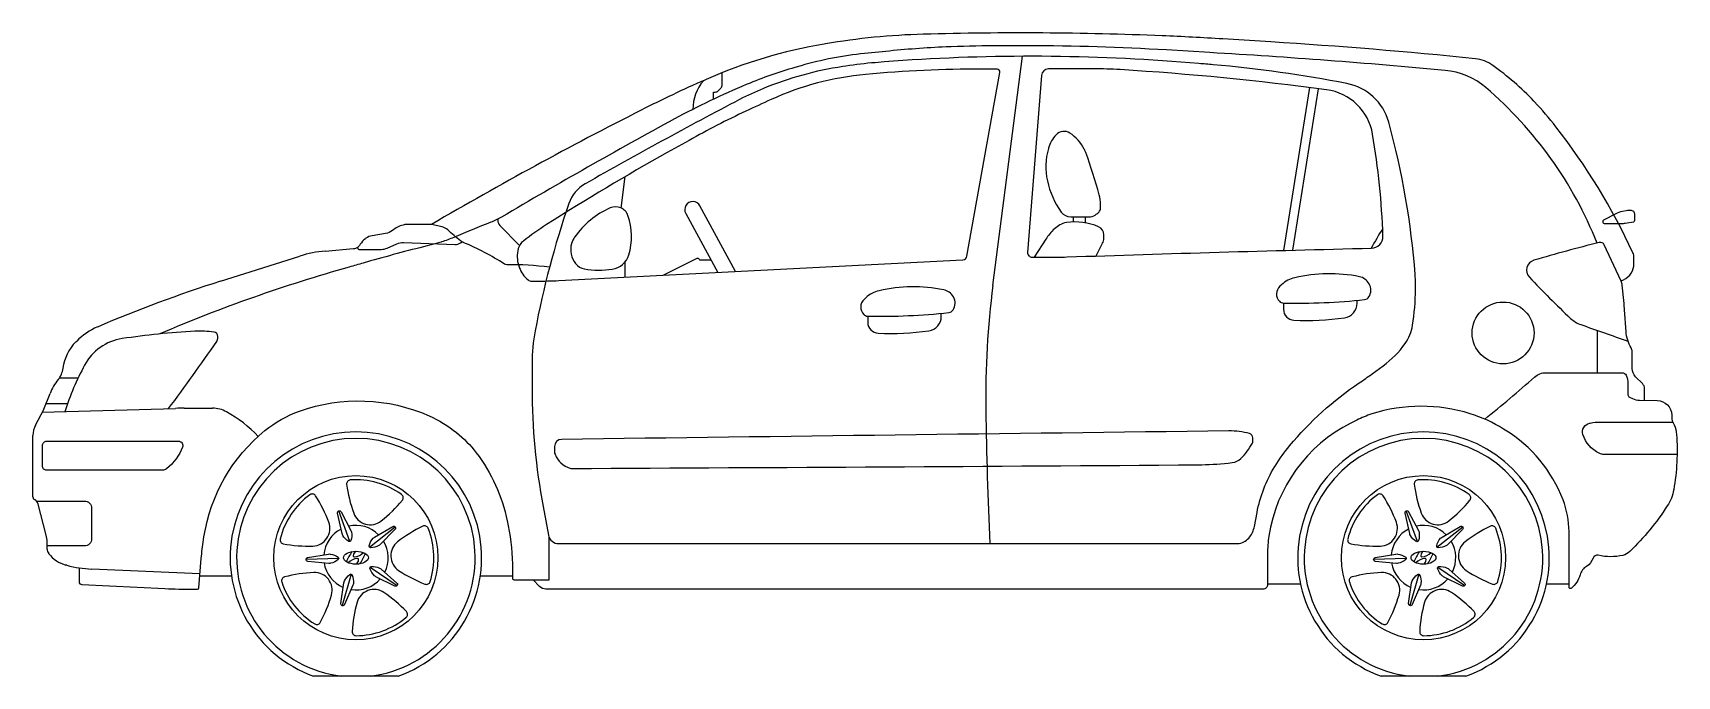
# Model space of a CAD drawing. Header units: millimetres. Extents: x 544 to 4354, y 23000 to 24491.
import ezdxf

# ---------------------------------------------------------------- set-up
doc = ezdxf.new("R2010")
doc.units = ezdxf.units.MM

msp = doc.modelspace()

# ---------------------------------------------------------------- linework, layer by layer
for p, q in [((2768.2, 23905.4), (2836.7, 24436.3)), ((3442.3, 23986.6), (3502.2, 24363.9)), ((3463.1, 23987.1), (3522.5, 24361.2)), ((1906.9, 24084.8), (1916.3, 24157.7)), ((978.4, 23915.1), (1162.5, 23973.5)), ((1221, 23985.1), (1286.5, 23990.8)), ((1915.5, 23959.5), (1915.5, 23924.6)), ((643.2, 23774.6), (645.1, 23776.5)), ((4278.2, 23639.3), (4278.2, 23666.1)), ((569.3, 23618.7), (583.3, 23654.9)), ((549.6, 23581.6), (568.8, 23617.6)), ((565.5, 23611.4), (874.2, 23620.5)), ((894.3, 23620.8), (959.7, 23620.8)), ((543.6, 23415.5), (543.6, 23557.7)), ((574.7, 23327), (555.8, 23398.8)), ((576.7, 23294.5), (576.7, 23311.5)), ((622.4, 23257), (620.3, 23257.6)), ((930.8, 23237.1), (680.1, 23248.2)), ((1003.8, 23232.1), (930.4, 23232.1)), ((1654.9, 23232.1), (1580.4, 23232.1)), ((1390.2, 23000.2), (1194, 23000.2)), ((3863.9, 23000.2), (3667.8, 23000.2))]:
    msp.add_line(p, q)
at = {"color": 1}
for p, q in [((2954, 24064.1), (2954, 24052.5)), ((2981.8, 24064.1), (2981.8, 24050.6)), ((4168, 23801.5), (4168, 23703.3)), ((605.1, 23691), (648.5, 23691)), ((574.4, 23631.8), (623.9, 23631.8)), ((1278.4, 23311.9), (1252.4, 23383)), ((3752.2, 23311.9), (3726.1, 23383)), ((1323.4, 23299.1), (1383, 23345.9)), ((3797.1, 23299.1), (3856.7, 23345.9)), ((1252.4, 23273.1), (1176.7, 23270.3)), ((1325.1, 23252.4), (1388, 23210.2)), ((3726.1, 23273.1), (3650.4, 23270.3)), ((3798.9, 23252.4), (3861.8, 23210.2)), ((1281.2, 23236.3), (1260.5, 23163.5)), ((3755, 23236.3), (3734.3, 23163.5))]:
    msp.add_line(p, q, dxfattribs=at)
for points in [[(4168.2, 24003.6, 0.121801), (3910.3, 24363.9, 0.155112), (3815.9, 24403.8, 0.008053), (3270.8, 24445), (3170.3, 24451, 0.014861), (2848.6, 24460.6), (2785.5, 24460.6, 0.009349), (2671.6, 24458.4), (2668.3, 24458.3, 0.015873), (2528.5, 24448.6), (2470.6, 24442.8, 0.044279), (2323.7, 24414.6), (2309.4, 24410.5, 0.029955), (2198.6, 24371.6), (2196.8, 24370.9, 0.024803), (2030.4, 24291.1, 0.00943), (1629.3, 24063.6, -0.039937), (1605, 24051.8, 0.006162), (1519, 24016.7, -0.022502), (1490.5, 24006.1), (1489.5, 24005.8, -0.017814), (1466.3, 23999.3, 0.010785), (1326.3, 23962.1), (1308.9, 23957.1, -0.001979), (1276.7, 23947.9, 0.032769), (837.4, 23793)], [(4223.9, 23915.9), (4229.6, 23918.6, 0.291303), (4253.7, 23956.3), (4253.7, 23969.7, 0.109227), (4251.2, 23981.1, 0.056719), (4072.9, 24272.8, 0.023663), (4022.9, 24331.1), (4021.6, 24332.5, 0.048902), (3926.4, 24415.3, 0.129699), (3886.1, 24430.6, 0.010294), (3412, 24469.7), (3300.9, 24476.6, 0.005201), (3160.3, 24483.8, 0.017186), (2606.8, 24487.5, 0.035118), (2380, 24465.2), (2377.3, 24464.8, 0.061723), (2103.4, 24382.6), (2100.4, 24381.3, 0.013556), (1952.8, 24311.4, 0.015128), (1467.1, 24046.6)], [(2121, 24337), (2121, 24353.5), (2124.7, 24353.5, 0.19881), (2131.9, 24356.4), (2137.6, 24362.2, 0.199015), (2140.6, 24369.4), (2140.6, 24398.2)], [(1740.8, 23947.8, 0.034512), (1641.9, 23953.3, -0.148014), (1636.3, 23955, 0.04471), (1542.3, 24004.5, -0.06501), (1534.7, 24008.9, -0.024399), (1504.9, 24034.3, 0.134152), (1492.3, 24041), (1467.1, 24046.6), (1410.3, 24046.6, 0.066833), (1401.4, 24045.4, 0.106294), (1377.1, 24032.8, -0.13472), (1360.8, 24025.5), (1329.9, 24020.6, 0.117978), (1315.3, 24014.7), (1314.1, 24013.8, 0.104703), (1302.3, 24000.8, -0.094802), (1297.3, 23995, 0.713068), (1299.4, 23989), (1351, 23989, 0.104414), (1364.6, 23991.9), (1387.3, 24001.9, -0.113279), (1402.1, 24004.7), (1522.4, 24000.5, 0.156941), (1534.3, 24003.9), (1538.3, 24006.5)], [(4278.2, 23666.1, 0.199026), (4273.2, 23678), (4257.4, 23693.8, -0.199026), (4249.5, 23712.9), (4249.5, 23752.1, 0.134658), (4247.1, 23760.7, -0.116884), (4235.4, 23798.3), (4231.8, 23849.1, 0.005942), (4230.6, 23863.6), (4226.6, 23906.3, 0.086013), (4224.2, 23915.2), (4184.9, 23999.4, 0.358415), (4173.2, 24004.9, 0.011757), (4021.7, 23963.6, 0.557294), (4011.2, 23924.7, 0.016415), (4106.7, 23829.2, 0.103389), (4130.3, 23814.8, 0.001616), (4239.8, 23776.4)], [(858, 23620, 0.010513), (969.5, 23775.3, 0.151501), (972.4, 23784.8), (972.4, 23787.2, 0.375576), (963.6, 23797.3), (963, 23797.3, 0.046395), (919.1, 23799.1, 0.024546), (750.3, 23782.1, 0.236799), (663.5, 23720.8, 0.043639), (617.4, 23612.9)], [(3907.8, 23595.8, 0.014714), (4023, 23693, -0.184631), (4050.1, 23703.3), (4226, 23703.3, -0.298955), (4235.4, 23697.2), (4236.2, 23695.2, -0.102559), (4239.6, 23679), (4239.6, 23652.3, 0.293744), (4243.6, 23646.2), (4250.2, 23643.2, 0.103582), (4266.4, 23639.5), (4307.6, 23638.9, -0.409795), (4341, 23605), (4341, 23598.7, 0.102966), (4342.4, 23591.9), (4346.7, 23582.1, -0.083333), (4352.1, 23560.3, -0.063436), (4345.8, 23432.3, -0.100809), (4330.9, 23394.6, -0.0554), (4243.9, 23288.8, -0.137067), (4227.9, 23280, -0.116676), (4170.8, 23280.3, 0.393608), (4158.7, 23273.5, -0.181983), (4143.7, 23254.5, 0.190085), (4128.6, 23234.8, -0.147799), (4108.7, 23203.7, -0.640133), (4103.1, 23206.3), (4103.1, 23335.3, 0.092837), (4089.3, 23408.8, 0.162693), (3955.2, 23570.4), (3951.6, 23572.7, 0.063337), (3873.9, 23608.2, 0.153768), (3646.1, 23607.6, 0.039952), (3611.1, 23593.3), (3597.7, 23586.5, 0.242133), (3407.6, 23324.7, 0.038249), (3404.4, 23283.4), (3404.4, 23212, -0.414214), (3394.3, 23201.8), (1732.4, 23201.8, -0.205358), (1717.7, 23208.1), (1702.9, 23223.6)], [(650.5, 23251.1), (650.5, 23219, 0.400416), (656.9, 23212.3), (849.5, 23203.1, 0.011835), (913.6, 23201.6), (924.8, 23201.6, 0.390227), (928.1, 23204.7), (933.8, 23272.5, -0.018184), (939, 23316.4), (940, 23322.9, -0.18488), (1081.2, 23569, -0.085258), (1161.1, 23614.1, -0.192052), (1462.1, 23603.4, -0.061982), (1525.2, 23564.5, -0.060759), (1571, 23517.6, -0.113642), (1642.6, 23359.7), (1644.9, 23348.3, -0.049878), (1654.9, 23247.8), (1654.9, 23227, 0.414214), (1658.3, 23223.6), (1739.9, 23223.6), (1739.9, 23321.5)], [(1769, 23548.8, 0.410492), (1752.3, 23531.9), (1752.3, 23520.3, 0.092564), (1753.5, 23514.1, 0.229606), (1787.9, 23482.1, 0.076023), (1792.9, 23481.4, 0.000552), (3243.2, 23489.8, 0.025924), (3313.2, 23493.9), (3322.9, 23495, 0.166027), (3342.7, 23504.3, 0.081723), (3369.4, 23540.1, 0.119553), (3370.5, 23544.8), (3370.5, 23552.2, 0.3354), (3363.1, 23562, 0.072382), (3314.8, 23568.4)], [(3314.8, 23568.4, 0.000015), (1769, 23548.8)], [(551.9, 23405.9), (662.9, 23405.9, -0.414214), (679.8, 23389), (679.8, 23318.6, -0.414214), (662.9, 23301.7), (576.7, 23301.7)]]:
    msp.add_lwpolyline(points, format="xyb")
for points in [[(1700.3, 23724.9), (1700.3, 23667.9, 0.046514), (1725.9, 23392.9), (1738.4, 23326.4, 0.360749), (1761.7, 23307.1), (3334.4, 23307.1, 0.134016), (3349.9, 23311.3, 0.145918), (3368.8, 23331.7), (3369.5, 23333.2, 0.068193), (3374.2, 23347.1), (3380.2, 23379.1, -0.091516), (3421.3, 23485.7), (3422.1, 23487, -0.035592), (3455.8, 23533.9, -0.071286), (3617, 23679.6, 0.008942), (3646.7, 23700.5), (3672.4, 23719.2, 0.082746), (3723.5, 23771, 0.113515), (3740.6, 23813.2, 0.039988), (3747.2, 23896.2), (3747.2, 23910.8, 0.018351), (3746.5, 23930.6, 0.04916), (3685.3, 24283.8, 0.284777), (3588.4, 24373.4, 0.0258), (3278.3, 24416.9, 0.003475), (3245.5, 24419.6), (3182.6, 24424.3, 0.039035), (2495.1, 24421.6, 0.01673), (2427.6, 24413.8), (2420.2, 24412.6, 0.059906), (2237.9, 24362.5), (2236.3, 24361.8, 0.023601), (2181.3, 24336.3, 0.008586), (1823.7, 24141, 0.18248), (1785.5, 24095, 0.036326), (1707.4, 23800.2, 0.046697)], [(1699.5, 23915.4), (1710.4, 23915.4, 0.012834), (1762.5, 23916.7), (2698.6, 23964.8, 0.348636), (2708.1, 23973.2), (2784.4, 24398.7, 0.467249), (2777.8, 24406.6), (2743.1, 24406.6, 0.022738), (2473.5, 24394.4, 0.084425), (2254.1, 24336.2, 0.00241), (2195.6, 24309.1, 0.018218), (2064, 24241.6), (2013.2, 24213.2, 0.014157), (1734.1, 24046.4, 0.024406), (1680.1, 24008.2, 0.159875), (1668.4, 23990.7, 0.148103), (1669.3, 23951.2), (1670.1, 23948.6, 0.008441), (1670.7, 23946.9, 0.133953), (1690.9, 23918.5, 0.173805)], [(3001.6, 24407.3), (2897.3, 24407.3, 0.391606), (2880.4, 24391.7), (2848.5, 23982, 0.437189), (2858.6, 23971), (2916.7, 23971, 0.008407), (2939.5, 23971.4, -0.002493), (3645.5, 23991.7, 0.416977), (3671.9, 24019.6, 0.034023), (3648, 24255.7, 0.328057), (3541.2, 24358.8, 0.018194), (3063.4, 24405.4, 0.015234)], [(1821.4, 23944, 0.082317), (1886.3, 23943.1, 0.288826), (1924.5, 23976.1, 0.16004), (1922.6, 24067.4, 0.436655), (1881.6, 24085.1, 0.13733), (1799, 24017.3, 0.081022), (1791.9, 24002.6), (1791.8, 24002.2, 0.248341), (1801.2, 23955.9, 0.178209)], [(1398, 23421, 0.176369), (1279.1, 23454.8, 0.430622), (1270.7, 23444.6, 0.055712), (1287, 23377.8, 0.510066), (1350.7, 23359.7, 0.055712), (1399.7, 23407.9, 0.430622)], [(3871.7, 23421, 0.176369), (3752.8, 23454.8, 0.430622), (3744.5, 23444.6, 0.055712), (3760.8, 23377.8, 0.510066), (3824.5, 23359.7, 0.055712), (3873.5, 23407.9, 0.430622)], [(1123.8, 23306.8, 0.055712), (1192.4, 23301.6, 0.510066), (1229.3, 23356.6, 0.055712), (1198.6, 23418.1, 0.430622), (1185.6, 23420.5, 0.176369), (1116.7, 23317.9, 0.430622)], [(3597.6, 23306.8, 0.055712), (3666.1, 23301.6, 0.510066), (3703.1, 23356.6, 0.055712), (3672.3, 23418.1, 0.430622), (3659.3, 23420.5, 0.176369), (3590.4, 23317.9, 0.430622)], [(1464.1, 23219.1, 0.176369), (1459.5, 23342.7, 0.430622), (1447.2, 23347.5, 0.055712), (1388.7, 23311.3, 0.510066), (1391.1, 23245.1, 0.055712), (1452.2, 23213.4, 0.430622)], [(3937.8, 23219.1, 0.176369), (3933.2, 23342.7, 0.430622), (3920.9, 23347.5, 0.055712), (3862.4, 23311.3, 0.510066), (3864.9, 23245.1, 0.055712), (3925.9, 23213.4, 0.430622)], [(1120.4, 23218.4, 0.176369), (1196.7, 23121.1, 0.430622), (1209.5, 23124.5, 0.055712), (1235.6, 23188.1, 0.510066), (1194.7, 23240.2, 0.055712), (1126.7, 23230, 0.430622)], [(3594.1, 23218.4, 0.176369), (3670.5, 23121.1, 0.430622), (3683.3, 23124.5, 0.055712), (3709.3, 23188.1, 0.510066), (3668.4, 23240.2, 0.055712), (3600.4, 23230, 0.430622)], [(1408.6, 23136.4, 0.430622), (1409.3, 23149.6, 0.055712), (1356.9, 23194.1, 0.510066), (1294.7, 23171.3, 0.055712), (1283.4, 23103.5, 0.430622), (1292.5, 23093.9, 0.176369)], [(3882.3, 23136.4, 0.430622), (3883.1, 23149.6, 0.055712), (3830.6, 23194.1, 0.510066), (3768.4, 23171.3, 0.055712), (3757.2, 23103.5, 0.430622), (3766.3, 23093.9, 0.176369)]]:
    msp.add_lwpolyline(points, format="xyb", close=True)
for points in [[(2926.5, 24075.5, 0.242469), (2948.5, 24064.1), (2990.3, 24064.1, 0.147071), (3005.2, 24068.6), (3007.6, 24070.2, 0.066182), (3014.1, 24075.9, 0.182578), (3017.5, 24084.8), (3017.5, 24093, 0.066472), (3014.5, 24115.2, 0.020464), (2983.6, 24213.1, 0.028548), (2980.5, 24220.2), (2979.9, 24221.4, 0.136003), (2946.6, 24258.4, 0.36095), (2914.5, 24254.4, 0.119192), (2897.1, 24223.8), (2896.7, 24222.5, 0.124932), (2894.4, 24147.6, 0.100691)], [(4182, 24051.9), (4182, 24054.5, -0.281703), (4183.9, 24057.5), (4212, 24071.9, -0.060136), (4227.2, 24077.5), (4235.3, 24079.4, -0.058113), (4241.6, 24080.2), (4245.1, 24080.2, -0.414214), (4255.2, 24070), (4255.2, 24055.8, -0.362504), (4252.4, 24052.4), (4233.3, 24048.9, -0.044959), (4228.4, 24048.5), (4185.4, 24048.5, -0.414214)], [(575.8, 23477.1, -0.414214), (565.6, 23487.3), (565.6, 23534.4, -0.414214), (575.8, 23544.5), (881.1, 23544.5, -0.528736), (890.6, 23530.7, -0.132312), (853.6, 23480.8, -0.169062), (843.1, 23477.1)], [(1280.5, 23314.1, -0.488635), (1275.5, 23312.2, -0.120079), (1261.7, 23326.3, -0.07985), (1260.1, 23330.3), (1249.6, 23378, -0.873372), (1257.7, 23381), (1280.5, 23337.8, -0.07985), (1281.9, 23333.7, -0.120079)], [(3754.3, 23314.1, -0.488635), (3749.2, 23312.2, -0.120079), (3735.5, 23326.3, -0.07985), (3733.9, 23330.3), (3723.4, 23378, -0.873372), (3731.4, 23381), (3754.3, 23337.8, -0.07985), (3755.7, 23333.7, -0.120079)], [(1326.1, 23297.8, -0.488635), (1322.8, 23302.1, -0.120079), (1331.9, 23319.5, -0.07985), (1335.2, 23322.2), (1377.4, 23347, -0.873372), (1382.7, 23340.2), (1348.6, 23305.1, -0.07985), (1345.2, 23302.5, -0.120079)], [(3799.8, 23297.8, -0.488635), (3796.5, 23302.1, -0.120079), (3805.6, 23319.5, -0.07985), (3809, 23322.2), (3851.1, 23347, -0.873372), (3856.4, 23340.2), (3822.4, 23305.1, -0.07985), (3818.9, 23302.5, -0.120079)], [(1251, 23275.7, -0.488635), (1251.2, 23270.4, -0.120079), (1233.6, 23261.6, -0.07985), (1229.2, 23261.4), (1180.6, 23266.1, -0.873372), (1180.3, 23274.7), (1228.4, 23283.1, -0.07985), (1232.8, 23283.1, -0.120079)], [(3724.7, 23275.7, -0.488635), (3724.9, 23270.4, -0.120079), (3707.3, 23261.6, -0.07985), (3703, 23261.4), (3654.3, 23266.1, -0.873372), (3654, 23274.7), (3702.2, 23283.1, -0.07985), (3706.5, 23283.1, -0.120079)], [(1324.7, 23249.5, -0.488635), (1327.7, 23253.9, -0.120079), (1347.1, 23250.6, -0.07985), (1350.7, 23248.3), (1387.3, 23215.8, -0.873372), (1382.5, 23208.7), (1338.6, 23230.3, -0.07985), (1335.1, 23232.8, -0.120079)], [(3798.5, 23249.5, -0.488635), (3801.5, 23253.9, -0.120079), (3820.8, 23250.6, -0.07985), (3824.5, 23248.3), (3861.1, 23215.8, -0.873372), (3856.3, 23208.7), (3812.4, 23230.3, -0.07985), (3808.9, 23232.8, -0.120079)], [(1278.3, 23235.8, -0.488635), (1283.5, 23234.3, -0.120079), (1286.3, 23214.9, -0.07985), (1285.2, 23210.7), (1265.7, 23165.9, -0.873372), (1257.4, 23168.2), (1264.4, 23216.6, -0.07985), (1265.6, 23220.8, -0.120079)], [(3752, 23235.8, -0.488635), (3757.2, 23234.3, -0.120079), (3760.1, 23214.9, -0.07985), (3759, 23210.7), (3739.4, 23165.9, -0.873372), (3731.2, 23168.2), (3738.1, 23216.6, -0.07985), (3739.4, 23220.8, -0.120079)]]:
    msp.add_lwpolyline(points, format="xyb", close=True, dxfattribs=at)
for points in [[(2172, 23937.8), (2089.4, 24089.9, 1), (2056.3, 24071.9), (2130.4, 23935.6)], [(1621, 24059), (1621, 24056.4, 0.19503), (1625.7, 24044.6), (1671.3, 23997.7)], [(3007.3, 23973.7), (3022.3, 24003.1, 0.118318), (3025.2, 24015.4), (3025.2, 24022.7, 0.299672), (3013, 24041.4, 0.139075), (2938.4, 24051.1, 0.099908), (2923.3, 24045.7, 0.08927), (2900.3, 24025.3), (2899.5, 24024.3, 0.021839), (2890.8, 24012.4), (2863.6, 23971)], [(2004.1, 23929.2), (2082.5, 23968.3, -0.404246), (2086.9, 23966.9), (2087.3, 23966.3, 0.274959), (2090.2, 23964.6), (2114.6, 23964.6)], [(3441.5, 23864.5), (3441.5, 23850.3, 0.401237), (3465.8, 23824.9, 0.046042), (3582.9, 23830.5, 0.373912), (3612, 23864), (3612, 23871)], [(2478.2, 23834.3), (2478.2, 23820.1, 0.401237), (2502.4, 23794.7, 0.046042), (2619.5, 23800.3, 0.373912), (2648.6, 23833.8), (2648.6, 23840.8)], [(4353.6, 23513.9), (4184.9, 23513.9, -0.113784), (4173, 23516.6, -0.205179), (4135.4, 23560.1, -0.445389), (4150.7, 23586.2), (4152.2, 23586.5, -0.050762), (4176.1, 23588.9), (4343.7, 23588.9)], [(1291.5, 23289.5, 0.184098), (1285.8, 23279.7, 0.476025), (1288.7, 23276.5, 0.195199), (1309.8, 23286.4, 0.195199)], [(3765.2, 23289.5, 0.184098), (3759.6, 23279.7, 0.476025), (3762.4, 23276.5, 0.195199), (3783.5, 23286.4, 0.195199)], [(1292.9, 23259.7, 0.184061), (1298.5, 23269.5, 0.476025), (1295.7, 23272.6, 0.195563), (1274.5, 23262.8)], [(3766.6, 23259.7, 0.184061), (3772.2, 23269.5, 0.476025), (3769.4, 23272.6, 0.195563), (3748.3, 23262.8)]]:
    msp.add_lwpolyline(points, format="xyb", dxfattribs=at)
at = {"color": 40}
for points in [[(3629.4, 23872.7, 0.225553), (3639.3, 23878.8, 0.283396), (3640, 23909.3), (3639.9, 23909.5, 0.213434), (3617.4, 23925.6, 0.107974), (3467.6, 23923.4, 0.129633), (3437.2, 23907.2), (3433, 23903.4, 0.422048), (3432.1, 23868.6, 0.197192), (3441.5, 23864.5, 0.032001)], [(2666, 23842.5, 0.225553), (2675.9, 23848.6, 0.283396), (2676.6, 23879.1), (2676.5, 23879.3, 0.213434), (2654.1, 23895.4, 0.107974), (2504.3, 23893.2, 0.129633), (2473.8, 23877), (2469.7, 23873.2, 0.422048), (2468.7, 23838.4, 0.197192), (2478.2, 23834.3, 0.032001)]]:
    msp.add_lwpolyline(points, format="xyb", close=True, dxfattribs=at)
for points in [[(3404.4, 23213.9), (3480.9, 23213.9)], [(4050.8, 23213.9), (4103.1, 23213.9)]]:
    msp.add_lwpolyline(points)
at = {"color": 1}
msp.add_circle((3950.4, 23795.3), 71.7, dxfattribs=at)
for centre in [(1292.1, 23274.6), (3765.9, 23274.6)]:
    msp.add_circle(centre, 190.2)
for centre, radius, start, end in [((2177.4, 24313), 104.4, 140.1707, 179.7499), ((1244.3, 23715.4), 270.8, 94.9349, 107.5862), ((1284.8, 24011), 20.3, 274.9349, 308.0342), ((1922.4, 20936.7), 3124.4, 107.5862, 113.1685), ((4782.1, 23645.3), 2030.6, 172.6413, 180.7764), ((717.6, 23700.6), 105, 135.1637, 172.9954), ((753.1, 23669.2), 152.3, 113.1685, 135.1637), ((563, 23719.6), 50.8, 320.4948, 352.9954), ((692.6, 23612.7), 117.1, 140.4948, 158.9221), ((559.8, 23622.3), 10.2, 331.9068, 338.9221), ((894.3, 22944), 676.9, 90, 91.7028), ((959.7, 23553.2), 67.7, 61.1558, 90), ((848.8, 23351.7), 297.7, 43.2393, 61.1558), ((11555.6, 23737.1), 8804.8, 180.77638, 182.79938), ((594.4, 23557.7), 50.8, 151.9068, 180), ((1292.1, 23274.6), 291.4, 289.6682, 250.3318), ((3765.9, 23274.6), 291.4, 289.6682, 250.3318), ((550.4, 23415.5), 6.77, 180, 242.5325), ((539.5, 23394.5), 16.9, 14.7096, 62.5325), ((515.7, 23311.5), 60.9, 0, 14.7096), ((593.6, 23294.5), 16.9, 180, 217.9643), ((639.7, 23330.5), 75.5, 217.9643, 255.0949), ((692, 23518.7), 270.8, 255.0949, 267.4686)]:
    msp.add_arc(centre, radius, start, end)
for centre, radius, start, end in [((4110.5, 23748.5), 525.2, 146.7338, 152.4236), ((1292.1, 23274.6), 276.4, 276.897, 263.103), ((3765.9, 23274.6), 276.4, 276.897, 263.103), ((1292.1, 23274.6), 74.8, 117.3479, 174.9196), ((1292.1, 23274.6), 74.8, 45.3479, 102.9196), ((3765.9, 23274.6), 74.8, 117.3479, 174.9196), ((3765.9, 23274.6), 74.8, 45.3479, 102.9196), ((1432.1, 23193.5), 177.1, 147.5164, 156.2122), ((1217.1, 23322.3), 104.3, 323.6174, 338.5539), ((1292.1, 23274.6), 74.8, 333.3479, 30.9196), ((3905.8, 23193.5), 177.1, 147.5164, 156.2122), ((3690.9, 23322.3), 104.3, 323.6174, 338.5539), ((3765.9, 23274.6), 74.8, 333.3479, 30.9196), ((1292.1, 23274.6), 74.8, 189.3479, 246.9196), ((3765.9, 23274.6), 74.8, 189.3479, 246.9196), ((1292.1, 23274.6), 74.8, 261.3479, 318.9196), ((3765.9, 23274.6), 74.8, 261.3479, 318.9196)]:
    msp.add_arc(centre, radius, start, end, dxfattribs=at)
for centre in [(1292.1, 23274.6), (3765.9, 23274.6)]:
    msp.add_ellipse(centre, major_axis=(-28.9, 0), ratio=0.516848, dxfattribs=at)

doc.saveas('drawing.dxf')
